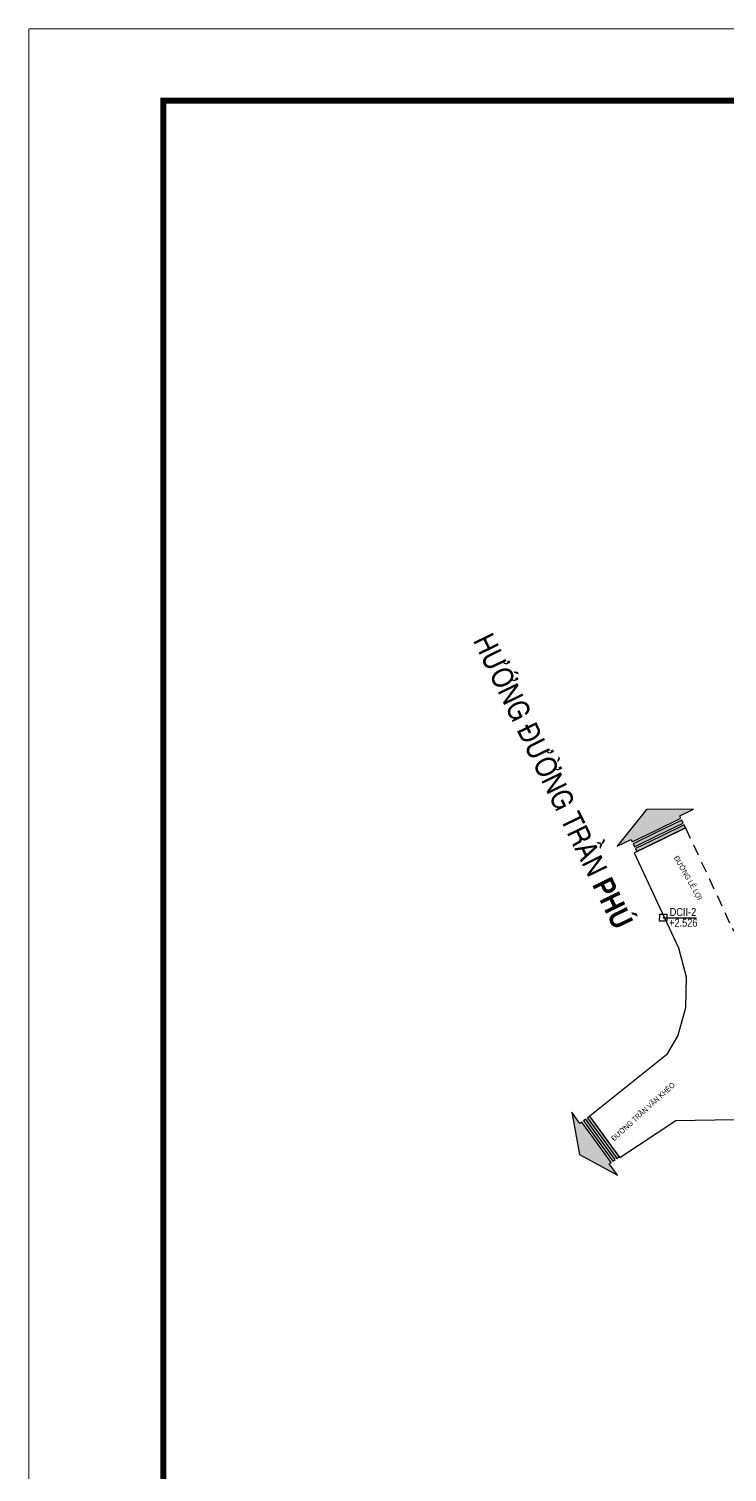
# Model space of a CAD drawing. Header units: millimetres. Extents: x 100 to 288, y -65 to 177.
# Drawn here: x 119.75 to 129.09, y 157.52 to 176.85 of the extents above; entities that cross this region are included whole.
import ezdxf
from ezdxf.enums import TextEntityAlignment as Align

# ---------------------------------------------------------------- set-up
doc = ezdxf.new("R2010")
doc.units = ezdxf.units.MM
doc.header["$LTSCALE"] = 0.3
doc.header["$MEASUREMENT"] = 0
doc.linetypes.add('DASHDOTX2', pattern=[2, 1, -0.5, 0, -0.5])
doc.linetypes.add('HIDDEN', pattern=[0.375, 0.25, -0.125])
doc.layers.get('0').update_dxf_attribs({"linetype": 'CONTINUOUS', "lineweight": 13})
doc.layers.get('DEFPOINTS').update_dxf_attribs({"linetype": 'CONTINUOUS', "lineweight": 13})
for name, color, linetype in [('12_Diemtoadocoso', 1, 'CONTINUOUS'), ('HATCH1', 8, 'CONTINUOUS'), ('LAYER7', 7, 'CONTINUOUS')]:
    doc.layers.add(name, color=color, linetype=linetype)
doc.styles.add('DIM', font='VAVON.TTF')
doc.styles.add('VNI', font='VHELVCN.TTF')

# ---------------------------------------------------------------- blocks, each defined once
blk = doc.blocks.new('12_Diemtoadocoso')
at = {"layer": '12_Diemtoadocoso', "color": 0}
for p, q in [((-1, 1), (1, 1)), ((1, -1), (-1, -1))]:
    blk.add_line(p, q, dxfattribs=at)
at = {"layer": 'HATCH1', "color": 0}
for p, q in [((-1, -1), (-1, 1)), ((1, 1), (1, -1))]:
    blk.add_line(p, q, dxfattribs=at)
at = {"layer": 'HATCH1', "color": 0, "const_width": 0.15}
blk.add_lwpolyline([(-0.075, 0, 1), (0.075, 0, 1)], format="xyb", close=True, dxfattribs=at)
blk = doc.blocks.new('MUITEN')
h = blk.add_hatch(color=256)
h.paths.add_polyline_path([(0, 8.71), (-10.98, 3.45), (-7, 3.45), (-7, 2.77), (0, 2.77), (7, 2.77), (7, 3.45), (10.98, 3.45)])
h.paths.add_polyline_path([(0, 2.23), (-7, 2.23), (-7, 1.39), (0, 1.39), (7, 1.39), (7, 2.23)])
h.paths.add_polyline_path([(0, 0), (7, 0), (7, 0.85), (0, 0.85), (-7, 0.85), (-7, 0)])
blk.add_line((-7, 0), (7, 0))
for points in [[(0, 8.71), (-10.98, 3.45), (-7, 3.45), (-7, 2.77), (0, 2.77), (7, 2.77), (7, 3.45), (10.98, 3.45)], [(0, 8.71), (-10.98, 3.45), (-7, 3.45), (-7, 2.77), (0, 2.77), (7, 2.77), (7, 3.45), (10.98, 3.45)], [(7, 2.23), (0, 2.23), (-7, 2.23), (-7, 1.39), (0, 1.39), (7, 1.39)], [(7, 2.23), (0, 2.23), (-7, 2.23), (-7, 1.39), (0, 1.39), (7, 1.39)], [(7, 0.85), (0, 0.85), (-7, 0.85), (-7, 0), (0, 0), (7, 0)], [(7, 0.85), (0, 0.85), (-7, 0.85), (-7, 0), (0, 0), (7, 0)]]:
    blk.add_lwpolyline(points, close=True)

msp = doc.modelspace()

# ---------------------------------------------------------------- linework, layer by layer
at = {"layer": 'DEFPOINTS', "linetype": 'Continuous', "ltscale": 0.08}
msp.add_lwpolyline([(119.74885, 147.14536), (161.74885, 147.14536), (161.74885, 176.84536), (119.74885, 176.84536)], close=True, dxfattribs=at)
at = {"layer": 'HATCH1', "linetype": 'HIDDEN', "ltscale": 2}
msp.add_lwpolyline([(128.53571, 166.14788), (129.16091, 164.80108), (129.3289, 164.55717), (129.62919, 164.35832), (129.97938, 164.28545), (130.31025, 164.33889), (131.77366, 165.49718), (135.33603, 168.37482), (135.50551, 168.57236), (135.69733, 168.84515), (137.23335, 171.06462), (137.36542, 171.25258), (137.46111, 171.45876), (137.54817, 171.75714), (137.57883, 172.0689), (137.54127, 172.38695), (137.18791, 173.69988)], dxfattribs=at)
msp.add_lwpolyline([(128.53571, 166.14788), (129.16091, 164.80108), (129.3289, 164.55717), (129.62919, 164.35832), (129.97938, 164.28545), (130.31025, 164.33889), (131.77366, 165.49718), (135.33603, 168.37482), (135.50551, 168.57236), (135.69733, 168.84515), (137.23335, 171.06462), (137.36542, 171.25258), (137.46111, 171.45876), (137.54817, 171.75714), (137.57883, 172.0689), (137.54127, 172.38695), (137.18791, 173.69988)], dxfattribs=at)
at = {"layer": 'HATCH1', "ltscale": 5}
for points in [[(128.53571, 166.14788), (127.8501, 165.81407)], [(127.8501, 165.81407), (128.44139, 164.54019), (128.54448, 164.15453), (128.53401, 163.7359), (128.43267, 163.36936), (128.28166, 163.10653), (127.25624, 162.28584)], [(127.6542, 161.73543), (127.25624, 162.28584)], [(127.6542, 161.73543), (128.40624, 162.23017), (129.18494, 162.2411), (129.42656, 161.98275), (131.69909, 158.09192), (131.76186, 157.94173), (131.72808, 157.81858), (131.4536, 157.38611)]]:
    msp.add_lwpolyline(points, dxfattribs=at)
at = {"layer": 'HATCH1'}
for points in [[(127.8501, 165.81407), (128.44139, 164.54019), (128.54448, 164.15453), (128.53401, 163.7359), (128.43267, 163.36936), (128.28166, 163.10653), (127.25624, 162.28584)], [(128.23675, 164.94502), (128.68345, 164.94502)], [(127.6542, 161.73543), (128.40624, 162.23017), (129.18494, 162.2411), (129.42656, 161.98275), (131.69909, 158.09192), (131.76186, 157.94173), (131.72808, 157.81858), (131.4536, 157.38611)]]:
    msp.add_lwpolyline(points, dxfattribs=at)
at = {"layer": 'LAYER7', "linetype": 'Continuous', "const_width": 0.08}
msp.add_lwpolyline([(160.74885, 175.88282), (121.54885, 175.88282), (121.54885, 148.10791), (160.74885, 148.10791)], close=True, dxfattribs=at)

# ---------------------------------------------------------------- block references
at = {"layer": 'HATCH1', "linetype": 'Continuous', "extrusion": (-4.40647e-07, 9.05034e-07, 1), "xscale": 0.05170059092414884, "yscale": 0.05170059086856846, "zscale": 0.05170059091657021, "rotation": 25.96073606473847}
msp.add_blockref('MUITEN', (128.21033, 165.98946, 0.00009), dxfattribs=at)
at = {"layer": 'HATCH1', "xscale": 0.04761927266360017, "yscale": 0.04761927266372368, "zscale": 0.04761927266286928, "rotation": 359.7850920779412}
msp.add_blockref('12_Diemtoadocoso', (128.23675, 164.94502), dxfattribs=at)
at = {"layer": 'HATCH1', "linetype": 'Continuous', "extrusion": (-8.15725e-07, -5.89787e-07, 1), "xscale": 0.04761051356980973, "yscale": 0.04761051357491769, "zscale": 0.04761051357889812, "rotation": 125.8677235718456}
msp.add_blockref('MUITEN', (127.45151, 162.01576, -0.0002), dxfattribs=at)

# ---------------------------------------------------------------- texts
at = {"layer": 'HATCH1', "style": 'DIM', "width": 0.75}
for s, rotation, p in [('ÑÖÔØNG LEÂ LÔÏI', 299.493229, (128.37605, 165.74864)), ('ÑÖÔØNG TRAÀN VAÊN KHEÙO', 42.272907, (127.5802, 161.94744))]:
    msp.add_text(s, height=0.0714289, rotation=rotation, dxfattribs=at).set_placement(p)
at = {"layer": 'HATCH1', "style": 'VNI'}
msp.add_text('DCII-2', height=0.107143, dxfattribs=at).set_placement((128.50104, 164.93537), align=Align.BOTTOM_CENTER)
msp.add_text('+2.526', height=0.107143, dxfattribs=at).set_placement((128.50533, 164.9313), align=Align.TOP_CENTER)
at = {"layer": 'HATCH1', "linetype": 'DASHDOTX2', "insert": (126.89341, 166.83679), "char_height": 0.2857156, "width": 9.8708395, "attachment_point": 2, "rotation": 296.008709}
msp.add_mtext('{\\fVNI-Helve-Condense|b1|i0|c0|p2;HÖÔÙNG ÑÖÔØNG TRAÀN PHUÙ}', dxfattribs=at)

doc.saveas('drawing.dxf')
